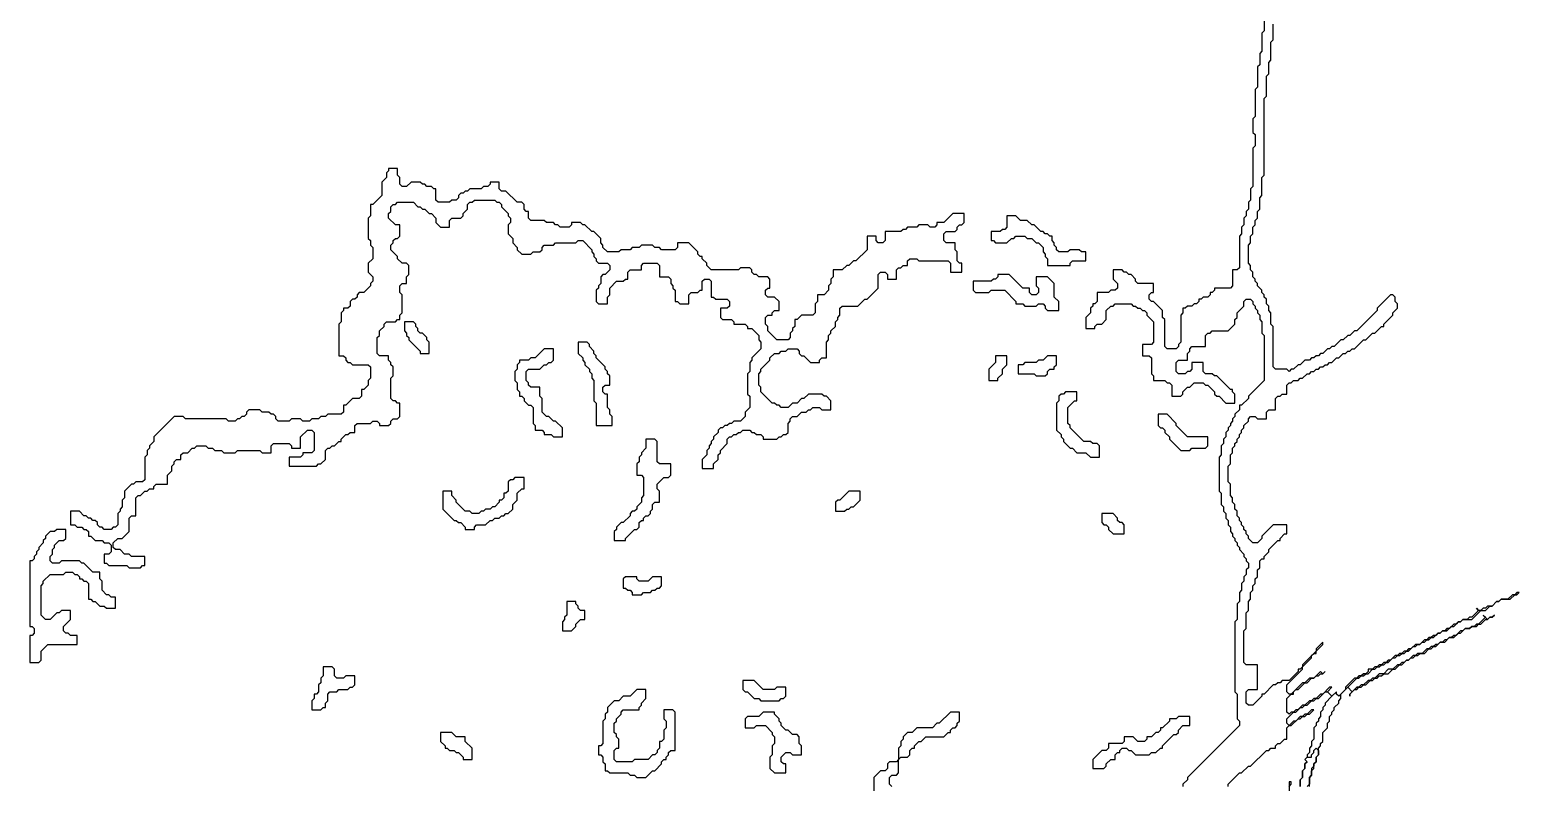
# Model space of a CAD drawing. Header units: metres. Extents: x 0 to 1000, y 0 to 1405.
# Drawn here: x 0 to 165, y 734 to 817.6 of the extents above; entities that cross this region are included whole.
import ezdxf

# ---------------------------------------------------------------- set-up
doc = ezdxf.new("R2010")
doc.units = ezdxf.units.M

msp = doc.modelspace()

# ---------------------------------------------------------------- linework, layer by layer
for points in [[(136.75, 819.25), (136.75, 817.5), (136.5, 817.25), (136.5, 815.25), (136.25, 815), (136.25, 813.75), (136, 813.5), (136, 811.25), (135.75, 811), (135.75, 808), (135.5, 807.75), (135.5, 806.25), (135.75, 806), (135.75, 804.75), (135.5, 804.5), (135.5, 800.25), (135.25, 800), (135.25, 798.75), (135, 798.5), (135, 797.75), (134.75, 797.5), (134.75, 797), (134.5, 796.75), (134.5, 796), (134.25, 795.75), (134.25, 795), (134, 794.75), (134, 791.25), (133.75, 791), (133.25, 791), (133.25, 789.25), (133, 789), (131.25, 789), (131.25, 788.75), (131, 788.5), (130.75, 788.5), (130.75, 788.25), (130.5, 788), (130, 788), (129.75, 787.75), (129.5, 787.75), (129.5, 787.5), (129.25, 787.25), (129, 787.25), (128.75, 787), (128.25, 787), (128, 786.75), (127.75, 786.75), (127.75, 786.25), (127.5, 786), (127.5, 783), (127.25, 782.75), (127.25, 782.5), (127, 782.25), (126, 782.25), (125.75, 782.5), (125.75, 785.5), (125.5, 785.75), (125.5, 786.5), (124.5, 787.5), (124.25, 787.5), (124, 787.75), (124, 788.25), (124.25, 788.5), (124.5, 788.5), (124.5, 789.5), (122.75, 789.5), (122.5, 789.75), (122.5, 790), (122, 790.5), (121.75, 790.5), (121.5, 790.75), (121.25, 790.75), (121, 791), (120, 791), (120, 790), (120.5, 789.5), (120.5, 789), (120.25, 788.75), (119.75, 788.75), (119.5, 788.5), (118.25, 788.5), (118.25, 787.5), (118, 787.25), (117.75, 787.25), (117.75, 787), (117.5, 786.75), (117.5, 786.25), (117, 785.75), (117, 784.5), (118, 784.5), (118, 784.75), (118.25, 785), (118.75, 785), (119.25, 785.5), (119.25, 786.5), (119.75, 787), (120, 787), (120.25, 787.25), (122, 787.25), (122.25, 787), (122.5, 787), (122.75, 786.75), (123, 786.75), (123.25, 786.5), (123.5, 786.5), (123.75, 786.25), (123.75, 786), (124.5, 785.25), (124.5, 783), (124.25, 782.75), (123.25, 782.75), (123.25, 781.5), (124, 781.5), (124.25, 781.25), (124.25, 779.5), (124.5, 779.25), (124.5, 778.75), (125.75, 778.75), (126, 778.5), (126.25, 778.5), (126.5, 778.25), (126.5, 777), (127.5, 777), (127.75, 777.25), (127.75, 777.5), (128.25, 778), (128.5, 778), (129, 778.5), (130, 778.5), (130.25, 778.25), (130.5, 778.25), (131.25, 777.5), (131.25, 777.25), (131.5, 777), (131.75, 777), (132.5, 776.25), (133.5, 776.25), (133.5, 777.25), (133.25, 777.5), (133.25, 777.75), (133, 777.75), (131.5, 779.25), (131.25, 779.25), (131, 779.5), (130.25, 779.5), (130, 779.75), (130, 780.75), (128.75, 780.75), (128.75, 780), (128.5, 779.75), (128.25, 779.75), (128, 779.5), (127.25, 779.5), (127, 779.75), (127, 780.75), (127.25, 781), (128.25, 781), (128.25, 781.75), (128.5, 782), (128.5, 782.25), (128.75, 782.5), (130.25, 782.5), (130.25, 783.75), (130.5, 784), (130.75, 784), (131, 784.25), (132.75, 784.25), (133.5, 785), (133.5, 785.5), (133.75, 785.75), (133.75, 786.25), (134.5, 787), (134.5, 787.5), (134.75, 787.75), (135.25, 787.75), (135.5, 787.5), (135.5, 787.25), (135.75, 787), (135.75, 786.75), (136, 786.5), (136, 786.25), (136.25, 786), (136.25, 785.5), (136.5, 785.25), (136.5, 784), (136.75, 783.75), (136.75, 778.75), (135, 777), (135, 776.75), (134.25, 776), (134, 776), (134, 775.5), (133.5, 775), (133.5, 774.75), (133.25, 774.5), (133.25, 774.25), (133, 774), (133, 773.75), (132.75, 773.5), (132.75, 773.25), (132.5, 773), (132.5, 772.5), (132.25, 772.25), (132.25, 771.75), (132, 771.5), (132, 770.5), (131.75, 770.25), (131.75, 766.5), (132, 766.25), (132, 765), (132.25, 764.75), (132.25, 764.25), (132.5, 764), (132.5, 763.5), (132.75, 763.25), (132.75, 762.75), (133, 762.5), (133, 762), (133.25, 761.75), (133.25, 761.5), (133.5, 761.25), (133.5, 761), (133.75, 760.75), (133.75, 760.5), (134, 760.25), (134, 760), (134.5, 759.5), (134.5, 759.25), (134.75, 759), (134.75, 758.75), (135, 758.5), (135, 758), (134.75, 757.75), (134.75, 757.25), (134.5, 757), (134.5, 756.5), (134.25, 756.25), (134.25, 755.5), (134, 755.25), (134, 754.25), (133.75, 754), (133.75, 752.25), (133.5, 752), (133.5, 744.25), (133.75, 744), (133.75, 741.25), (134, 741), (134, 740.5), (128.25, 734.75), (128.25, 734.5), (127.75, 734), (127.75, 733.75)], [(141.75, 733.75), (141.75, 734.75), (142, 735), (142, 735.5), (142.25, 735.75), (142.25, 736.25), (142.5, 736.5), (142.5, 737), (142.75, 737.25), (142.75, 738), (143, 738.25), (143, 738.5), (143.25, 738.75), (143.25, 739.75), (143.75, 740.25), (143.75, 740.75), (144, 741), (144, 741.5), (144.25, 741.75), (144.25, 742), (144.5, 742.25), (144.5, 742.5), (145, 743), (145, 743.25), (145.25, 743.5), (145.25, 744), (146, 744.75), (146.5, 744.25), (146.25, 744), (146.25, 743.75), (146.25, 744), (146.75, 744.5), (147, 744.5), (147.25, 744.75), (147.5, 744.75), (147.75, 745), (148, 745), (148.5, 745.5), (148.75, 745.5), (149, 745.75), (149.25, 745.75), (149.5, 746), (149.75, 746), (150, 746.25), (150.5, 746.25), (151, 746.75), (151.25, 746.75), (151.75, 747.25), (152, 747.25), (152.5, 747.75), (152.75, 747.75), (153, 748), (153.25, 748), (153.5, 748.25), (153.75, 748.25), (154, 748.5), (154.5, 748.5), (155, 749), (155.25, 749), (155.5, 749.25), (155.75, 749.25), (156.25, 749.75), (156.75, 749.75), (157.25, 750.25), (157.75, 750.25), (158.25, 750.75), (158.5, 750.75), (159, 751.25), (159.5, 751.25), (159.75, 751.5), (160.25, 751.5), (160.5, 751.75), (160.75, 751.75), (161.25, 752.25), (161.5, 752.25), (161.75, 752.5), (162, 752.5), (162.25, 752.75), (162, 752.5), (161.75, 752.5), (161.5, 752.25), (161, 752.75), (161.25, 752.5), (160.5, 751.75), (160.25, 751.75), (160, 751.5), (159.75, 751.5), (159.5, 751.25), (159, 751.25), (158.75, 751), (158.5, 751), (158, 750.5), (157.75, 750.5), (157.5, 750.25), (157.25, 750.25), (157, 750), (156.75, 750), (156.5, 749.75), (156.25, 749.75), (156, 749.5), (155.75, 749.5), (155.5, 749.25), (155.25, 749.25), (155, 749), (154.75, 749), (154.25, 748.5), (153.75, 748.5), (153.5, 748.25), (153.25, 748.25), (152.75, 747.75), (152.5, 747.75), (152.25, 747.5), (152, 747.5), (151.75, 747.25), (151.5, 747.25), (151, 746.75), (150.5, 746.75), (150, 746.25), (149.5, 746.25), (149, 745.75), (148.75, 745.75), (148.5, 745.5), (148.25, 745.5), (147.75, 745), (147.5, 745), (147.25, 744.75), (147, 744.75), (146.5, 744.25), (146, 744.75), (147, 745.75), (147.25, 745.75), (147.5, 746), (147.75, 746), (148, 746.25), (148.25, 746.25), (148.75, 746.75), (149, 746.75), (149.25, 747), (149.5, 747), (149.75, 747.25), (150, 747.25), (150.25, 747.5), (150.5, 747.5), (151, 748), (151.25, 748), (151.5, 748.25), (151.75, 748.25), (152, 748.5), (152.25, 748.5), (152.5, 748.75), (152.75, 748.75), (153.25, 749.25), (153.5, 749.25), (153.75, 749.5), (154, 749.5), (154.25, 749.75), (154.5, 749.75), (154.75, 750), (155, 750), (155.25, 750.25), (155.5, 750.25), (156, 750.75), (156.25, 750.75), (156.5, 751), (157, 751), (157.5, 751.5), (157.75, 751.5), (158.25, 752), (158.5, 752), (158.75, 752.25), (159.75, 752.25), (160.75, 753.25), (161.25, 753.25), (161.75, 753.75), (162, 753.75), (162.5, 754.25), (162.75, 754.25), (163, 754.5), (164, 754.5), (164.5, 755), (164.75, 755), (165, 755.25), (164.75, 755.25), (164.5, 755), (164.25, 755), (163.75, 754.5), (163, 754.5), (162.75, 754.25), (162.5, 754.25), (162, 753.75), (161.5, 753.75), (161.25, 753.5), (161, 753.5), (160.75, 753.25), (160.5, 753.25), (160.25, 753.5), (160.5, 753.25), (159.75, 752.5), (159.5, 752.5), (159.25, 752.25), (158.75, 752.25), (158.5, 752), (158.25, 752), (158, 751.75), (157.75, 751.75), (157.25, 751.25), (157, 751.25), (156.75, 751), (156.5, 751), (156.25, 750.75), (156, 750.75), (155.75, 750.5), (155.5, 750.5), (155.25, 750.25), (155, 750.25), (154.75, 750), (154.5, 750), (154, 749.5), (153.5, 749.5), (153, 749), (152.75, 749), (152.5, 748.75), (152.25, 748.75), (152, 748.5), (151.75, 748.5), (151.5, 748.25), (151.25, 748.25), (150.75, 747.75), (150.5, 747.75), (150.25, 747.5), (150, 747.5), (149.75, 747.25), (149.5, 747.25), (149.25, 747), (149, 747), (148.75, 746.75), (148.25, 746.75), (148.25, 746.5), (148, 746.25), (147.75, 746.25), (147.5, 746), (147.25, 746), (147, 745.75), (146.75, 745.75), (145.75, 744.75), (145.75, 744.5), (145, 743.75), (144.75, 744), (144.75, 744.25), (144.25, 743.75), (143.75, 744.25), (144.25, 744.75), (144, 744.75), (143.25, 744), (143, 744), (142.5, 743.5), (142.25, 743.5), (142, 743.25), (141.75, 743.25), (141.25, 742.75), (141, 742.75), (140.5, 742.25), (140.25, 742.25), (140, 742), (139.75, 742), (139.5, 741.75), (139.25, 742), (139.25, 743.5), (139.75, 744), (140, 744), (140, 744.25), (140.25, 744.5), (140.5, 744.5), (141.25, 745.25), (141.5, 745.25), (142, 745.75), (142.25, 745.75), (142.5, 746), (142.75, 746), (143, 746.25), (143.25, 746.25), (143.5, 746.5), (143.25, 746.25), (143, 746.5), (142.25, 745.75), (141.75, 745.75), (141.25, 745.25), (141, 745.25), (139.75, 744), (139.5, 744), (139.25, 744.25), (139.25, 745), (141, 746.75), (141, 747), (142, 748), (142, 748.25), (142.25, 748.5), (142.5, 748.5), (142.5, 748.75), (143.25, 749.5), (143.25, 749.75), (142.5, 749), (142.5, 748.75), (141, 747.25), (141, 747), (140.75, 746.75), (140.5, 746.75), (140.5, 746.5), (139.5, 745.5), (138.75, 745.5), (138.5, 745.25), (138.25, 745.25), (138, 745), (137.75, 745), (136.75, 744), (136.5, 744), (136.5, 743.75), (135.5, 742.75), (135, 742.75), (134.75, 743), (134.75, 744.25), (135, 744.5), (136, 744.5), (136, 747.25), (134.75, 747.25), (134.5, 747.5), (134.5, 751), (134.75, 751.25), (134.75, 753), (135, 753.25), (135, 754.25), (135.25, 754.5), (135.25, 755.25), (135.5, 755.5), (135.5, 756), (135.75, 756.25), (135.75, 756.75), (136, 757), (136, 757.75), (136.25, 758), (136.25, 758.75), (136.5, 759), (136.75, 759), (136.75, 759.25), (137.25, 759.75), (137.25, 760), (138.25, 761), (138.5, 761), (138.5, 761.25), (139, 761.75), (139.25, 761.75), (139.25, 762.75), (137.75, 762.75), (136.5, 761.5), (136.5, 761.25), (136, 760.75), (135.5, 760.75), (135, 761.25), (135, 761.5), (134.75, 761.75), (134.75, 762), (134.5, 762.25), (134.5, 762.5), (134.25, 762.75), (134.25, 763), (134, 763.25), (134, 763.5), (133.75, 763.75), (133.75, 764.25), (133.5, 764.5), (133.5, 765), (133.25, 765.25), (133.25, 765.75), (133, 766), (133, 767.25), (132.75, 767.5), (132.75, 769.25), (133, 769.5), (133, 770.5), (133.25, 770.75), (133.25, 771.25), (133.5, 771.5), (133.5, 771.75), (133.75, 772), (133.75, 772.25), (134, 772.5), (134, 772.75), (134.25, 773), (134.25, 773.25), (134.5, 773.5), (134.5, 773.75), (135, 774.25), (135, 774.5), (135.25, 774.75), (135.75, 774.75), (136, 774.5), (137, 774.5), (137, 775.25), (137.25, 775.5), (138, 775.5), (138, 776.75), (138.25, 777), (138.5, 777), (138.75, 777.25), (139.25, 777.25), (139.25, 778.25), (139.5, 778.5), (139.75, 778.5), (140, 778.75), (140.5, 778.75), (140.75, 779), (141, 779), (141.5, 779.5), (141.75, 779.5), (142, 779.75), (142.25, 779.75), (142.5, 780), (142.75, 780), (143, 780.25), (143.25, 780.25), (143.5, 780.5), (143.75, 780.5), (144, 780.75), (144.25, 780.75), (144.75, 781.25), (145, 781.25), (145.5, 781.75), (145.75, 781.75), (146, 782), (146.25, 782), (146.5, 782.25), (146.75, 782.25), (147.75, 783.25), (148, 783.25), (148.75, 784), (149, 784), (149.75, 784.75), (150, 784.75), (150, 785), (151, 786), (151, 786.25), (151.5, 786.75), (151.5, 787.25), (151.25, 787.5), (151.25, 788), (151, 788.25), (150.75, 788.25), (149.25, 786.75), (149.25, 786.5), (147, 784.25), (146.75, 784.25), (146.25, 783.75), (146, 783.75), (145.5, 783.25), (145.25, 783.25), (144.5, 782.5), (144.25, 782.5), (144, 782.25), (143.75, 782.25), (143.25, 781.75), (143, 781.75), (142.75, 781.5), (142.5, 781.5), (142.25, 781.25), (142, 781.25), (141.75, 781), (141.25, 781), (140.75, 780.5), (140.5, 780.5), (140, 780), (139.75, 780), (139.5, 779.75), (139.25, 780), (138, 780), (137.75, 780.25), (137.75, 784.75), (137.5, 785), (137.5, 786.25), (137.25, 786.5), (137.25, 787), (137, 787.25), (137, 787.75), (136.75, 788), (136.75, 788.25), (136.5, 788.5), (136.5, 788.75), (136, 789.25), (136, 789.5), (135.75, 789.75), (135.75, 790), (135.5, 790.25), (135.5, 790.75), (135.25, 791), (135.25, 791.5), (135, 791.75), (135, 793.75), (135.25, 794), (135.25, 794.75), (135.5, 795), (135.5, 795.75), (135.75, 796), (135.75, 796.5), (136, 796.75), (136, 797.5), (136.25, 797.75), (136.25, 799), (136.5, 799.25), (136.5, 801.25), (136.75, 801.5), (136.75, 810), (137, 810.25), (137, 812.5), (137.25, 812.75), (137.25, 814), (137.5, 814.25), (137.5, 816.25), (137.75, 816.5), (137.75, 818.25)], [(132.75, 733.75), (132.75, 734), (134, 735.25), (134.25, 735.25), (135, 736), (135.25, 736), (137, 737.75), (137.25, 737.75), (137.5, 738), (138, 738), (138, 738.25), (138.25, 738.5), (138.5, 738.5), (139, 739), (139.25, 739), (139.25, 740.25), (139.5, 740.5), (139.75, 740.5), (140.5, 741.25), (140.75, 741.25), (141, 741.5), (141.25, 741.5), (141.5, 741.75), (141.75, 741.75), (142.25, 742.25), (142, 742.25), (141.5, 741.75), (141.25, 741.75), (141, 741.5), (140.75, 741.5), (140.25, 741), (140, 741), (139.5, 740.5), (139.25, 740.75), (139.25, 741.25), (140, 742), (140.25, 742), (140.75, 742.5), (141, 742.5), (141.25, 742.75), (141.5, 742.75), (142, 743.25), (142.25, 743.25), (142.5, 743.5), (142.75, 743.5), (143.5, 744.25), (143.75, 744.25), (144.25, 743.75), (143.5, 743), (143.5, 742.75), (143.25, 742.5), (143.25, 742.25), (143, 742), (143, 741.5), (142.75, 741.25), (142.75, 741), (142.5, 740.75), (142.5, 740.5), (142.25, 740.25), (142.25, 739), (142, 738.75), (142, 738.25), (141.75, 738), (141.75, 737.5), (141.5, 737.25), (141.5, 737), (141.25, 736.75), (141.5, 736.5), (141.25, 736.25), (141.25, 735.75), (141, 735.5), (141, 734.75), (140.75, 734.5), (140.75, 733.75)], [(95.5, 733.75), (95.25, 734), (95.25, 734.75), (95.5, 735), (96, 735), (96.25, 735.25), (96.25, 736.75), (96.5, 737), (97.25, 737), (97.5, 737.25), (97.5, 737.75), (97.75, 738), (98, 738), (98, 738.25), (98.5, 738.75), (98.75, 738.75), (99.25, 739.25), (101.25, 739.25), (101.75, 739.75), (102, 739.75), (102, 740), (102.25, 740.25), (102.5, 740.25), (102.75, 740.5), (102.75, 740.75), (103, 741), (103, 742), (102, 742), (100.75, 740.75), (100.5, 740.75), (100, 740.25), (98.25, 740.25), (97.75, 739.75), (97.25, 739.75), (96.75, 739.25), (96.75, 739), (96.5, 738.75), (96.5, 738.25), (96.25, 738), (96.25, 736.75), (96, 736.5), (95.25, 736.5), (95, 736.25), (95, 735.75), (94.75, 735.5), (94.25, 735.5), (93.5, 734.75), (93.5, 733.25)], [(140.75, 733.75), (140.75, 734.5), (141, 734.75), (141, 735.5), (141.25, 735.75), (141.25, 736.25), (141.5, 736.5), (141.25, 736.75), (141.5, 737), (142, 737), (142, 737.25), (142.25, 737.5), (142.25, 737.75), (142.5, 738), (142.75, 737.75), (142.75, 737.25), (142.5, 737), (142.5, 736.5), (142.25, 736.25), (142.25, 736), (142, 735.75), (142, 735), (141.75, 734.75), (141.75, 734), (141.5, 733.75)], [(139.5, 733.75), (139.75, 734), (139.75, 734.25), (139.5, 734.25), (139.5, 733.25)]]:
    msp.add_lwpolyline(points)
for points in [[(39.75, 802.25), (39.75, 802), (39.5, 801.75), (39.5, 801.25), (39, 800.75), (39, 799.25), (38, 798.25), (37.75, 798.25), (37.75, 797), (37.5, 796.75), (37.5, 794.5), (37.75, 794.25), (37.75, 793.75), (38, 793.5), (38, 792.25), (37.5, 791.75), (37.5, 790.75), (38, 790.25), (38, 789.75), (37.75, 789.5), (37.75, 789.25), (37, 788.5), (36.5, 788.5), (36.25, 788.25), (36.25, 788), (36, 787.75), (35.75, 787.75), (35.5, 787.5), (35.5, 787), (35.25, 786.75), (34.75, 786.75), (34.75, 786.5), (34.5, 786.25), (34.5, 785.25), (34.25, 785), (34.25, 781.5), (34.75, 781.5), (35, 781.25), (35, 781), (35.25, 780.75), (35.5, 780.75), (35.75, 780.5), (37.5, 780.5), (37.75, 780.25), (37.75, 779), (37.5, 778.75), (37.5, 778.25), (37, 777.75), (36.75, 777.75), (36.75, 777), (36.5, 776.75), (35.75, 776.75), (35, 776), (34.75, 776), (34.75, 775.25), (34.5, 775), (33, 775), (32.75, 774.75), (32.25, 774.75), (32, 774.5), (31.25, 774.5), (31, 774.25), (30.25, 774.25), (30, 774.5), (29, 774.5), (28.75, 774.25), (27.5, 774.25), (27.25, 774.5), (27.25, 774.75), (27, 775), (26.75, 775), (26.5, 775.25), (25.75, 775.25), (25.5, 775.5), (24.25, 775.5), (24, 775.25), (24, 775), (23.75, 774.75), (23.5, 774.75), (23.25, 774.5), (23, 774.5), (22.75, 774.25), (22, 774.25), (21.75, 774.5), (17.25, 774.5), (17, 774.75), (16, 774.75), (13.75, 772.5), (13.75, 772), (13.25, 771.5), (13.25, 771.25), (13, 771), (13, 770.5), (12.75, 770.25), (12.75, 767.75), (12.5, 767.5), (11.75, 767.5), (11.5, 767.25), (11.25, 767.25), (10.5, 766.5), (10.5, 765.75), (10.25, 765.5), (10.25, 764.75), (10, 764.5), (10, 764.25), (9.75, 764), (9.75, 762.75), (9.5, 762.5), (9.25, 762.5), (9, 762.25), (8.25, 762.25), (8, 762.5), (7.75, 762.5), (7.5, 762.75), (7.5, 763), (7.25, 763.25), (7, 763.25), (6.75, 763.5), (6.5, 763.5), (6.25, 763.75), (6, 763.75), (5.5, 764.25), (4.5, 764.25), (4.5, 762.75), (5, 762.75), (5.25, 762.5), (5.75, 762.5), (6, 762.25), (6.25, 762.25), (6.5, 762), (6.5, 761.5), (6.75, 761.5), (7.25, 761), (8, 761), (8.25, 760.75), (8.75, 760.75), (9, 760.5), (9, 759.75), (8.75, 759.5), (8.25, 759.5), (8.25, 758.5), (8.5, 758.5), (8.75, 758.25), (10.75, 758.25), (11, 758), (12.25, 758), (12.5, 758.25), (12.75, 758.25), (12.75, 759.25), (11.25, 759.25), (11, 759.5), (10.5, 759.5), (10, 760), (9.5, 760), (9.25, 760.25), (9.25, 760.75), (9.75, 761.25), (10.25, 761.25), (11, 762), (11, 763.5), (11.25, 763.75), (11.75, 763.75), (11.75, 765.75), (12, 766), (12.25, 766), (12.75, 766.5), (13, 766.5), (13.25, 766.75), (13.75, 766.75), (13.75, 767), (14, 767.25), (15.25, 767.25), (15.25, 768.25), (15.75, 768.75), (15.75, 769.25), (16, 769.5), (16, 769.75), (16.25, 770), (16.75, 770), (16.75, 770.5), (17, 770.75), (17.5, 770.75), (18, 771.25), (18.25, 771.25), (18.5, 771.5), (19.5, 771.5), (19.75, 771.25), (20.25, 771.25), (20.5, 771), (21.25, 771), (21.5, 770.75), (22.75, 770.75), (23, 771), (25.5, 771), (25.75, 770.75), (26.75, 770.75), (26.75, 771.5), (27, 771.75), (28.75, 771.75), (29, 771.5), (29, 771.25), (30, 771.25), (30, 772.5), (30.75, 773.25), (31.25, 773.25), (31.5, 773), (31.5, 771), (31.25, 770.75), (30.25, 770.75), (30.25, 770.5), (30, 770.25), (28.75, 770.25), (28.75, 769.25), (31.75, 769.25), (32, 769.5), (32.25, 769.5), (32.75, 770), (32.75, 771), (33, 771.25), (33.25, 771.25), (33.5, 771.5), (33.75, 771.5), (34.25, 772), (34.5, 772), (34.5, 772.25), (35, 772.75), (35.25, 772.75), (35.5, 773), (36, 773), (36, 773.75), (36.25, 774), (37.75, 774), (38, 774.25), (38.5, 774.25), (38.75, 774), (38.75, 773.75), (39.75, 773.75), (40, 774), (40, 774.25), (40.25, 774.5), (40.75, 774.5), (41, 774.75), (41, 776.25), (40.75, 776.25), (40.5, 776.5), (40.25, 776.5), (40, 776.75), (40, 779), (40.25, 779.25), (40.25, 780.25), (40, 780.5), (40, 780.75), (39.75, 781), (39.75, 781.5), (38.75, 781.5), (38.5, 781.75), (38.5, 783.5), (38.75, 783.75), (38.75, 784.25), (39.25, 784.75), (39.25, 785), (39.5, 785.25), (40.5, 785.25), (40.75, 785.5), (41, 785.5), (41, 786), (41.25, 786.25), (41.25, 788.25), (41, 788.5), (41, 789.25), (41.25, 789.5), (41.75, 789.5), (41.75, 790.25), (42, 790.5), (42, 791.5), (41.75, 791.75), (41.25, 791.75), (40.75, 792.25), (40.75, 792.5), (40, 793.25), (40, 793.75), (40.25, 794), (40.25, 794.25), (40.5, 794.5), (40.75, 794.5), (41, 794.75), (41, 796), (40.5, 796), (39.75, 796.75), (39.75, 797.25), (40, 797.5), (40, 798), (40.25, 798.25), (40.5, 798.25), (40.75, 798.5), (42.5, 798.5), (43, 798), (43.25, 798), (43.5, 797.75), (43.75, 797.75), (44.25, 797.25), (44.5, 797.25), (45, 796.75), (45, 796.25), (45.5, 795.75), (46.5, 795.75), (46.5, 796.5), (46.75, 796.75), (47.75, 796.75), (48, 797), (48, 797.25), (48.5, 797.75), (48.5, 798.25), (48.75, 798.5), (49, 798.5), (49.25, 798.75), (51.5, 798.75), (51.75, 798.5), (52, 798.5), (52.25, 798.25), (52.25, 798), (53, 797.25), (53, 797), (53.25, 796.75), (53.25, 796.25), (53, 796), (53, 795), (53.5, 794.5), (53.5, 794), (54, 793.5), (54, 793.25), (54.5, 792.75), (55.5, 792.75), (55.75, 793), (56.5, 793), (56.75, 793.25), (56.75, 793.5), (57, 793.75), (58, 793.75), (58.25, 794), (60.5, 794), (60.75, 794.25), (61.25, 794.25), (62.25, 793.25), (62.25, 793), (62.5, 792.75), (62.5, 792.5), (62.75, 792.25), (62.75, 792), (63, 791.75), (64, 791.75), (64.25, 791.5), (64.25, 791), (63.75, 790.5), (63.5, 790.5), (63.25, 790.25), (63.25, 789.5), (63, 789.25), (63, 789), (62.75, 788.75), (62.75, 787.5), (63, 787.25), (64, 787.25), (64, 788), (64.25, 788.25), (64.25, 789), (65, 789.75), (65.75, 789.75), (66, 790), (66.25, 790), (66.25, 790.75), (66.5, 791), (67.75, 791), (67.75, 791.5), (68, 791.75), (69.5, 791.75), (69.75, 791.5), (69.75, 790.25), (70.75, 790.25), (71, 790), (71, 789.5), (71.25, 789.25), (71.25, 789), (71.5, 788.75), (71.5, 787.5), (71.75, 787.5), (72, 787.25), (73, 787.25), (73, 788.25), (73.25, 788.5), (74, 788.5), (74.25, 788.75), (74.5, 788.75), (74.5, 789.75), (74.75, 790), (75.25, 790), (75.5, 789.75), (75.5, 788), (75.75, 788), (76, 787.75), (77.25, 787.75), (77.5, 787.5), (77.5, 787), (77.25, 786.75), (76.5, 786.75), (76.5, 785.75), (76.75, 785.5), (77.75, 785.5), (78, 785.25), (78, 785), (79.25, 785), (79.5, 784.75), (79.5, 784.5), (80, 784.5), (80.75, 783.75), (80.75, 783.25), (81, 783), (81, 782.25), (80, 781.25), (80, 781), (79.75, 780.75), (79.75, 779.75), (79.5, 779.5), (79.5, 777.25), (79.75, 777), (79.75, 775.75), (79.25, 775.25), (79.25, 774.75), (78.75, 774.25), (78, 774.25), (77.75, 774), (77.5, 774), (77.25, 773.75), (77, 773.75), (76.75, 773.5), (76.5, 773.5), (76.25, 773.25), (76.25, 773), (75.75, 772.5), (75.75, 772.25), (75.5, 772), (75.5, 771.75), (75.25, 771.5), (75.25, 771.25), (75, 771), (75, 770.5), (74.5, 770), (74.5, 769), (75.75, 769), (75.75, 769.5), (76.25, 770), (76.25, 770.5), (76.5, 770.75), (76.5, 771), (77.25, 771.75), (77.25, 772.25), (77.5, 772.5), (77.75, 772.5), (78, 772.75), (78.25, 772.75), (78.5, 773), (78.75, 773), (79, 773.25), (79.75, 773.25), (80, 773), (80.25, 773), (80.5, 772.75), (81, 772.75), (81.25, 772.5), (81.25, 772.25), (82.75, 772.25), (83, 772.5), (83.25, 772.5), (83.5, 772.75), (83.75, 772.75), (84, 773), (84, 774), (84.25, 774.25), (84.25, 774.5), (84.5, 774.75), (85, 774.75), (85.5, 775.25), (86, 775.25), (86.25, 775.5), (86.5, 775.5), (86.75, 775.75), (87.5, 775.75), (87.75, 775.5), (88.75, 775.5), (88.75, 776.5), (88.25, 777), (88, 777), (87.75, 777.25), (86.25, 777.25), (85.75, 776.75), (85.5, 776.75), (85, 776.25), (84.5, 776.25), (84, 775.75), (83.25, 775.75), (83, 776), (82.75, 776), (82.5, 776.25), (82.25, 776.25), (81, 777.5), (81, 778), (80.75, 778.25), (80.75, 779.5), (81, 779.75), (81, 780), (82, 781), (82, 781.25), (82.5, 781.75), (83, 781.75), (83.25, 782), (83.75, 782), (84, 782.25), (85, 782.25), (85.25, 782), (85.25, 781.75), (85.5, 781.5), (85.75, 781.5), (86.5, 780.75), (87.5, 780.75), (87.5, 781), (87.75, 781.25), (88.25, 781.25), (88.25, 783), (88.5, 783.25), (88.5, 783.75), (88.75, 784), (88.75, 784.25), (89.25, 784.75), (89.25, 785.25), (89.5, 785.5), (89.5, 785.75), (89.75, 786), (89.75, 786.75), (90, 787), (91.75, 787), (92.5, 787.75), (92.75, 787.75), (94, 789), (94, 790.5), (94.25, 790.75), (94.75, 790.75), (95, 790.5), (95, 790), (96, 790), (96, 791), (96.25, 791.25), (96.5, 791.25), (96.75, 791.5), (97.25, 791.5), (97.25, 792), (97.5, 792.25), (98.25, 792.25), (98.5, 792), (101.75, 792), (102, 791.75), (102, 790.75), (103.25, 790.75), (103.25, 791.75), (103, 791.75), (102.75, 792), (102.75, 793), (102.5, 793.25), (102.5, 794), (101.5, 794), (101.25, 794.25), (101.25, 795), (101.5, 795.25), (102.5, 795.25), (102.75, 795.5), (102.75, 795.75), (103, 796), (103.25, 796), (103.5, 796.25), (103.5, 797.25), (102.25, 797.25), (101.25, 796.25), (100.5, 796.25), (100.5, 796), (100.25, 795.75), (99.75, 795.75), (99.5, 796), (98.5, 796), (98.25, 795.75), (97.25, 795.75), (97, 795.5), (96.75, 795.5), (96.5, 795.25), (94.75, 795.25), (94.75, 794.25), (94.5, 794), (94, 794), (93.75, 794.25), (93.75, 794.75), (92.75, 794.75), (92.75, 793.25), (91.5, 792), (91.25, 792), (90.75, 791.5), (90.5, 791.5), (90, 791), (89, 791), (89, 790.25), (88.75, 790), (88.75, 789.5), (88.5, 789.25), (88.5, 788.75), (88, 788.25), (87.25, 788.25), (87.25, 787.5), (87, 787.25), (87, 786.25), (86.75, 786), (85.5, 786), (85, 785.5), (84.75, 785.5), (84.75, 784.75), (84.5, 784.5), (84.5, 784.25), (84.25, 784), (84.25, 783.5), (84, 783.25), (82.75, 783.25), (81.75, 784.25), (81.75, 784.75), (81.5, 785), (81.5, 785.75), (81.75, 786), (82.25, 786), (82.25, 786.25), (82.5, 786.5), (83, 786.5), (83, 787.5), (82.5, 788), (81.75, 788), (81.5, 788.25), (81.5, 788.75), (81.75, 789), (82, 789), (82, 790), (81.75, 790.25), (80.75, 790.25), (80.5, 790.5), (80.25, 790.5), (80, 790.75), (80, 791), (79.75, 791.25), (78.75, 791.25), (78.5, 791), (75.5, 791), (75, 791.5), (75, 791.75), (74.5, 792.25), (74.5, 792.5), (74.25, 792.5), (74, 792.75), (74, 793), (73, 794), (71.75, 794), (71.75, 793.5), (71.5, 793.25), (70, 793.25), (69.75, 793.5), (69.25, 793.5), (69, 793.75), (67.75, 793.75), (67.5, 793.5), (66.75, 793.5), (66.5, 793.25), (65.5, 793.25), (65.25, 793), (64, 793), (63.5, 793.5), (63.5, 793.75), (63.25, 794), (63.25, 794.5), (62.5, 795.25), (62.25, 795.25), (61.5, 796), (61.25, 796), (61, 796.25), (60, 796.25), (60, 796), (59.75, 795.75), (58.75, 795.75), (58.5, 796), (58.25, 796), (58, 796.25), (57.25, 796.25), (57, 796.5), (55.5, 796.5), (55.25, 796.75), (55.25, 797.5), (55, 797.5), (54.75, 797.75), (54.75, 798.25), (54.5, 798.5), (54, 798.5), (52.75, 799.75), (52.25, 799.75), (52, 800), (52, 800.75), (51, 800.75), (51, 800.5), (50.75, 800.25), (50.25, 800.25), (50, 800), (48.75, 800), (48.5, 799.75), (48.25, 799.75), (48, 799.5), (47.75, 799.5), (47.5, 799.25), (47.5, 799), (47.25, 798.75), (46.75, 798.75), (46.5, 798.5), (45.25, 798.5), (45, 798.75), (45, 800), (44.75, 800), (44.5, 800.25), (44, 800.25), (43.75, 800.5), (43.5, 800.5), (43.25, 800.75), (42.25, 800.75), (41.75, 800.25), (41.25, 800.25), (41, 800.5), (41, 801.25), (40.75, 801.5), (40.75, 802.25)], [(108.25, 797), (108.25, 795.75), (108, 795.5), (107.75, 795.5), (107.5, 795.25), (106.5, 795.25), (106.5, 794.25), (106.75, 794.25), (107, 794), (108.25, 794), (108.75, 794.5), (109, 794.5), (109.25, 794.75), (110.25, 794.75), (110.5, 794.5), (111, 794.5), (111.5, 794), (111.75, 794), (112.25, 793.5), (112.25, 793), (112.5, 792.75), (112.5, 792.5), (112.75, 792.25), (112.75, 791.5), (115.25, 791.5), (115.25, 791.75), (115.5, 792), (117, 792), (117, 793), (116.5, 793), (116.25, 793.25), (115.25, 793.25), (115, 793), (114, 793), (113.75, 793.25), (113.75, 793.5), (113.5, 793.75), (113.5, 794), (113.25, 794.25), (113.25, 794.75), (113, 794.75), (112.75, 795), (112.5, 795), (112.25, 795.25), (112, 795.25), (111.25, 796), (111, 796), (110.5, 796.5), (109.75, 796.5), (109.25, 797)], [(107.25, 790.5), (107.25, 790.25), (107, 790), (106.75, 790), (106.5, 789.75), (104.5, 789.75), (104.5, 788.75), (104.75, 788.5), (106.25, 788.5), (106.5, 788.75), (108, 788.75), (109.25, 787.5), (109.25, 787.25), (110, 787.25), (110.25, 787), (111.5, 787), (111.75, 787.25), (112.25, 787.25), (112.5, 787), (112.5, 786.75), (112.75, 786.5), (114, 786.5), (114, 787.5), (113.5, 788), (113.5, 789.5), (112.75, 790.25), (111.5, 790.25), (111.5, 789.25), (111.75, 789), (111.75, 788.5), (111.5, 788.25), (111, 788.25), (110.75, 788.5), (110.75, 789), (110, 789), (108.5, 790.5)], [(41.5, 785.25), (41.5, 784.25), (41.75, 784), (41.75, 783.75), (42, 783.5), (42, 783.25), (43.25, 782), (43.25, 781.75), (44.25, 781.75), (44.25, 783), (44, 783.25), (44, 783.5), (43.5, 784), (43.25, 784), (43, 784.25), (43, 784.5), (42.75, 784.75), (42.75, 785), (42.5, 785.25)], [(57, 782.25), (56, 781.25), (55.5, 781.25), (55.25, 781), (54.25, 781), (54.25, 780.75), (54, 780.5), (54, 780), (53.75, 779.75), (53.75, 778.75), (54, 778.5), (54, 777.75), (54.25, 777.5), (54.25, 777), (54.5, 777), (54.75, 776.75), (54.75, 776.5), (55.25, 776), (55.5, 776), (55.75, 775.75), (55.75, 774), (56, 773.75), (56, 773.25), (56.75, 773.25), (57, 773), (57, 772.75), (57.75, 772.75), (58, 772.5), (59, 772.5), (59, 773.5), (58.25, 774.25), (58, 774.25), (57.5, 774.75), (57.25, 774.75), (56.75, 775.25), (56.75, 776.75), (56.5, 777), (56.5, 778), (55.5, 778), (55.25, 778.25), (55.25, 778.5), (55, 778.75), (55, 779.75), (55.25, 780), (56.5, 780), (57, 780.5), (57.25, 780.5), (57.5, 780.75), (57.75, 780.75), (58, 781), (58, 782.25)], [(60.75, 783), (60.75, 781.75), (61.25, 781.25), (61.25, 781), (61.5, 780.75), (61.5, 780.5), (62, 780), (62, 779.75), (62.25, 779.5), (62.25, 779), (62.5, 778.75), (62.5, 776.5), (62.75, 776.25), (62.75, 773.75), (64.5, 773.75), (64.5, 774.75), (64.25, 775), (64.25, 775.5), (64, 775.75), (64, 777.25), (63.75, 777.25), (63.5, 777.5), (63.5, 778), (63.75, 778.25), (64.25, 778.25), (64.25, 779.25), (64, 779.5), (64, 779.75), (63.75, 780), (63.75, 780.25), (62.75, 781.25), (62.75, 781.5), (62.5, 781.75), (62.5, 782), (62, 782.5), (62, 782.75), (61.75, 783)], [(107, 781.5), (107, 780.75), (106.25, 780), (106.25, 778.75), (107.25, 778.75), (107.25, 779), (107.75, 779.5), (107.75, 780), (108.25, 780.5), (108.25, 781.5)], [(112.75, 781.5), (112.25, 781), (111.75, 781), (111.5, 780.75), (110.25, 780.75), (110, 780.5), (109.5, 780.5), (109.5, 779.5), (111.25, 779.5), (111.5, 779.25), (112.5, 779.25), (112.75, 779.5), (112.75, 779.75), (113, 780), (113.5, 780), (113.5, 780.25), (113.75, 780.5), (113.75, 781.5)], [(114.75, 777.5), (114.5, 777.25), (114.25, 777.25), (114, 777), (114, 776.5), (113.75, 776.25), (113.75, 773.25), (114.25, 772.75), (114.25, 772.5), (114.5, 772.25), (114.5, 772), (115.25, 771.25), (115.5, 771.25), (116, 770.75), (117, 770.75), (117.5, 770.25), (118.5, 770.25), (118.5, 771.5), (118.25, 771.75), (117.75, 771.75), (117.5, 772), (116.75, 772), (115.25, 773.5), (115.25, 773.75), (115, 774), (115, 775.75), (115.75, 776.5), (116, 776.5), (116, 777.5)], [(125, 775), (125, 773.75), (125.25, 773.5), (125.5, 773.5), (125.75, 773.25), (125.75, 773), (126.25, 772.5), (126.25, 772.25), (127.5, 771), (128.5, 771), (128.75, 771.25), (130.25, 771.25), (130.5, 771.5), (130.5, 772.5), (128.25, 772.5), (127, 773.75), (127, 774), (126, 775)], [(68.25, 772.25), (68.25, 771.25), (67.75, 770.75), (67.75, 770.5), (67.5, 770.25), (67.5, 769.75), (67.25, 769.5), (67.25, 768.25), (67.75, 768.25), (68, 768), (68, 766), (67.75, 765.75), (67.75, 765.25), (67.25, 764.75), (67.25, 764.5), (67, 764.25), (66.75, 764.25), (66.5, 764), (66.5, 763.75), (65.75, 763), (65.5, 763), (65, 762.5), (65, 762.25), (64.75, 762), (64.75, 761), (66, 761), (66, 761.25), (67, 762.25), (67.25, 762.25), (67.5, 762.5), (67.5, 763), (67.75, 763.25), (68, 763.25), (68, 763.5), (68.25, 763.75), (68.5, 763.75), (68.75, 764), (68.75, 764.25), (69, 764.5), (69, 765), (69.25, 765.25), (69.75, 765.25), (69.75, 766.5), (69.5, 766.75), (69.5, 767.25), (70.25, 768), (70.75, 768), (71, 768.25), (71, 769.5), (69.75, 769.5), (69.5, 769.75), (69.5, 772), (69.25, 772.25)], [(53.75, 768), (53.5, 767.75), (53.25, 767.75), (53, 767.5), (53, 766.5), (52.75, 766.25), (52.5, 766.25), (52.5, 765.75), (52.25, 765.5), (52, 765.5), (52, 765.25), (51.5, 764.75), (51.25, 764.75), (51, 764.5), (50.5, 764.5), (50.25, 764.25), (50, 764.25), (49.75, 764), (49, 764), (48.75, 764.25), (48.25, 764.25), (47.25, 765.25), (47.25, 765.5), (46.75, 766), (46.75, 766.5), (45.75, 766.5), (45.75, 764.5), (47, 763.25), (47.25, 763.25), (47.5, 763), (47.75, 763), (48.25, 762.5), (48.25, 762.25), (49.25, 762.25), (49.25, 762.5), (49.5, 762.75), (50.5, 762.75), (51, 763.25), (51.25, 763.25), (51.5, 763.5), (52, 763.5), (52.25, 763.75), (52.5, 763.75), (52.75, 764), (53, 764), (53.5, 764.5), (53.5, 765), (54, 765.5), (54, 766.25), (54.5, 766.75), (54.75, 766.75), (54.75, 768)], [(90.75, 766.5), (89.75, 765.5), (89.5, 765.5), (89.25, 765.25), (89.25, 764.25), (90.25, 764.25), (90.5, 764.5), (90.75, 764.5), (91, 764.75), (91.25, 764.75), (92, 765.5), (92, 766.5)], [(118.75, 764), (118.75, 763), (119, 762.75), (119.25, 762.75), (119.5, 762.5), (119.5, 762.25), (120, 761.75), (121.25, 761.75), (121.25, 762.75), (121, 763), (120.75, 763), (120.5, 763.25), (120.5, 763.5), (120, 764)], [(3, 762.25), (2.75, 762), (2.25, 762), (1.75, 761.5), (1.75, 761.25), (1.5, 761), (1.5, 760.75), (1, 760.25), (1, 760), (0.75, 759.75), (0.75, 759.5), (0.5, 759.25), (0.5, 759), (0.25, 758.75), (0, 758.75), (0, 751.5), (0.25, 751.5), (0.5, 751.25), (0.5, 750.75), (0.25, 750.5), (0, 750.5), (0, 747.5), (1, 747.5), (1.25, 747.75), (1.25, 748.75), (2, 749.5), (5.25, 749.5), (5.25, 750.5), (4.5, 750.5), (4.25, 750.75), (4, 750.75), (3.75, 751), (3.75, 751.5), (4.5, 752.25), (4.5, 753.25), (3.5, 753.25), (3.25, 753), (3, 753), (2.25, 752.25), (1.75, 752.25), (1.25, 752.75), (1.25, 756), (1.5, 756.25), (1.5, 756.5), (2.25, 757.25), (3.75, 757.25), (4, 757.5), (4.75, 757.5), (5, 757.25), (5.25, 757.25), (5.5, 757), (5.5, 756.75), (5.75, 756.75), (6, 756.5), (6.25, 756.5), (6.5, 756.25), (6.5, 754.5), (6.75, 754.5), (7, 754.25), (7.25, 754.25), (7.75, 753.75), (8.25, 753.75), (8.5, 753.5), (9.5, 753.5), (9.5, 754.75), (9, 754.75), (8.75, 755), (8.5, 755), (8, 755.5), (8, 756.5), (7.75, 756.75), (7.75, 757.5), (7, 757.5), (6, 758.5), (5.75, 758.5), (5.5, 758.75), (3.5, 758.75), (3.25, 758.5), (2.5, 758.5), (2.25, 758.75), (2.25, 759.25), (2.5, 759.5), (2.5, 760), (2.75, 760.25), (2.75, 760.5), (3.25, 761), (3.75, 761), (4, 761.25), (4, 762.25)], [(66, 757), (65.75, 756.75), (65.75, 755.75), (66, 755.75), (66.25, 755.5), (66.5, 755.5), (66.75, 755.25), (66.75, 755), (67.75, 755), (68, 755.25), (68.75, 755.25), (69, 755.5), (69.25, 755.5), (69.5, 755.75), (69.75, 755.75), (70, 756), (70, 757), (69, 757), (68.5, 756.5), (67.5, 756.5), (67.25, 756.75), (67.25, 757)], [(59.5, 754.25), (59.5, 752.75), (59.25, 752.5), (59.25, 752.25), (59, 752), (59, 751), (60, 751), (60.5, 751.5), (60.5, 751.75), (61, 752.25), (61.5, 752.25), (61.5, 753.25), (61, 753.25), (60.75, 753.5), (60.75, 753.75), (60.5, 754), (60.5, 754.25)], [(32.5, 747), (32.5, 746), (32.25, 745.75), (32.25, 745.25), (32, 745), (32, 744.25), (31.75, 744), (31.5, 744), (31.5, 743.5), (31.25, 743.25), (31.25, 742.25), (32.25, 742.25), (32.5, 742.5), (32.75, 742.5), (32.75, 743), (33, 743.25), (33, 744), (33.25, 744.25), (34, 744.25), (34.25, 744.5), (35.25, 744.5), (35.5, 744.75), (35.75, 744.75), (36, 745), (36, 746), (35, 746), (34.75, 745.75), (34, 745.75), (33.75, 746), (33.75, 746.75), (33.5, 747)], [(67.25, 744.5), (66.5, 743.75), (65.75, 743.75), (65.25, 743.25), (64.75, 743.25), (64, 742.5), (64, 742), (63.75, 741.75), (63.75, 741.25), (63.5, 741), (63.5, 738.5), (63.25, 738.25), (63, 738.25), (63, 737.25), (63.25, 737.25), (63.5, 737), (63.5, 736.5), (63.75, 736.25), (63.75, 735.5), (64, 735.5), (64.25, 735.25), (66.25, 735.25), (66.5, 735), (67, 735), (67.25, 734.75), (68.25, 734.75), (69, 735.5), (69.25, 735.5), (70, 736.25), (70, 736.5), (70.25, 736.75), (70.5, 736.75), (70.5, 737), (70.75, 737.25), (70.75, 737.5), (71, 737.75), (71.5, 737.75), (71.5, 742), (71.25, 742.25), (70.25, 742.25), (70.25, 741.25), (70.5, 741), (70.5, 740.25), (70.25, 740), (70.25, 739), (70, 738.75), (69.75, 738.75), (69.75, 738), (69.5, 737.75), (69.5, 737.5), (69.25, 737.25), (69, 737.25), (68.5, 736.75), (67, 736.75), (66.75, 736.5), (65, 736.5), (64.75, 736.75), (64.75, 737.75), (65, 738), (65.25, 738), (65.25, 739), (65, 739.25), (65, 739.5), (64.75, 739.75), (64.75, 740.75), (65, 741), (65, 741.25), (65.5, 741.75), (65.5, 742), (65.75, 742.25), (67.5, 742.25), (67.5, 742.5), (67.75, 742.75), (67.75, 743), (68.25, 743.5), (68.25, 744.5)], [(79, 745.5), (79, 744.5), (79.25, 744.25), (79.5, 744.25), (80.25, 743.5), (80.75, 743.5), (81, 743.25), (83, 743.25), (83.25, 743.5), (83.5, 743.5), (83.75, 743.75), (83.75, 744.75), (82.75, 744.75), (82.5, 744.5), (81.25, 744.5), (80.25, 745.5)], [(81.25, 742), (80.75, 741.5), (79.5, 741.5), (79.25, 741.25), (79.25, 740.25), (80.25, 740.25), (80.5, 740.5), (81.5, 740.5), (82.25, 739.75), (82.25, 739.5), (82.5, 739.25), (82.5, 738.5), (82.25, 738.25), (82.25, 737.25), (82, 737), (82, 735.75), (82.5, 735.25), (83.75, 735.25), (83.75, 736.25), (83.5, 736.25), (83.25, 736.5), (83.25, 737), (83.75, 737.5), (84.25, 737.5), (84.5, 737.25), (85.5, 737.25), (85.5, 738.25), (85.25, 738.5), (85.25, 739.25), (85, 739.5), (84.5, 739.5), (84, 740), (83.75, 740), (83.25, 740.5), (83.25, 740.75), (83, 741), (83, 741.25), (82.5, 741.75), (82.5, 742)], [(127.25, 741.5), (127, 741.25), (126.25, 741.25), (126.25, 741), (125.5, 740.25), (125.25, 740.25), (125.25, 740), (125, 739.75), (124.75, 739.75), (124.25, 739.25), (123.75, 739.25), (123.75, 739), (123.5, 738.75), (122.75, 738.75), (122.25, 739.25), (121.25, 739.25), (121.25, 738.75), (121, 738.5), (119.5, 738.5), (119.5, 738), (119.25, 737.75), (118.75, 737.75), (117.75, 736.75), (117.75, 735.75), (119, 735.75), (119.25, 736), (119.25, 736.25), (119.75, 736.75), (120.25, 736.75), (120.25, 737.25), (120.5, 737.5), (120.75, 737.5), (120.75, 737.75), (121, 738), (121.5, 738), (121.75, 737.75), (122, 737.75), (122.5, 737.25), (124, 737.25), (124.25, 737.5), (124.75, 737.5), (125.25, 738), (125.5, 738), (125.5, 738.25), (126.75, 739.5), (127, 739.5), (127.25, 739.75), (127.25, 740), (127.75, 740.5), (128.5, 740.5), (128.5, 741.5)], [(45.5, 739.75), (45.5, 738.75), (46, 738.25), (46, 738), (46.25, 738), (46.5, 737.75), (47, 737.75), (47.25, 737.5), (47.5, 737.5), (48, 737), (48, 736.75), (49, 736.75), (49, 738), (48.25, 738.75), (48.25, 739.25), (47.25, 739.25), (46.75, 739.75)]]:
    msp.add_lwpolyline(points, close=True)

doc.saveas('drawing.dxf')
